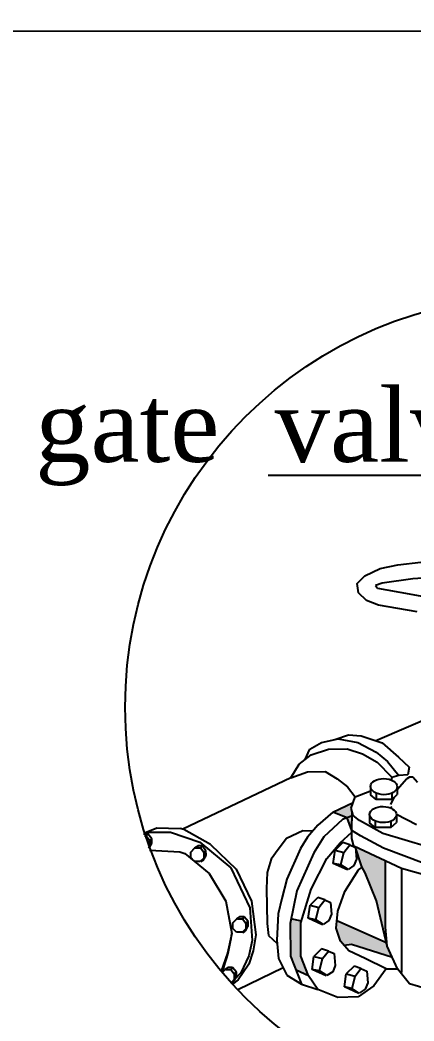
# Model space of a CAD drawing. Header units: inches. Extents: x 1824 to 2531, y 1185 to 2290.
# Drawn here: x 1986.57 to 2000.13, y 1650.86 to 1685.3 of the extents above; entities that cross this region are included whole.
import ezdxf

# ---------------------------------------------------------------- set-up
doc = ezdxf.new("R2010")
doc.units = ezdxf.units.IN
doc.header["$MEASUREMENT"] = 0
doc.layers.add('KHRRBA', color=6, linetype='Continuous')
doc.styles.add('ROMANTIC', font='times.ttf')

msp = doc.modelspace()

# ---------------------------------------------------------------- hatches: boundary and pattern name
at = {"lineweight": 25}
h = msp.add_hatch(color=256, dxfattribs=at)
h.paths.add_polyline_path([(1997.972, 1658.181), (1998.04, 1658.374), (1997.332, 1658.05), (1997.831, 1657.854), (1998.002, 1657.918), (1998.005, 1658.056)])
h.paths.add_polyline_path([(1998.002, 1657.918), (1997.831, 1657.854), (1997.992, 1657.418)])
for points in [[(1999.155, 1656.357), (1998.194, 1656.811), (1998.143, 1656.764), (1998.33, 1656.159), (1998.447, 1655.953), (1998.845, 1654.998), (1999.186, 1653.545), (1999.202, 1653.538), (1999.155, 1654.084)], [(1996.07, 1652.612), (1996.497, 1652.412), (1996.237, 1653.094), (1996.237, 1654.302), (1995.896, 1654.372), (1995.865, 1654.219), (1995.881, 1653.095)], [(1997.477, 1654.308), (1997.452, 1654.058), (1997.605, 1653.605), (1997.733, 1653.457), (1997.979, 1653.488), (1999.387, 1653.043), (1999.211, 1653.433), (1999.211, 1653.439), (1999.186, 1653.545)]]:
    msp.add_hatch(color=256, dxfattribs=at).paths.add_polyline_path(points)

# ---------------------------------------------------------------- linework, layer by layer
msp.add_line((2523.401, 1685.295), (1824.373, 1684.776))
for p, q in [((2005.761, 1669.624), (1995.111, 1669.624)), ((1999.574, 1666.548), (2000.364, 1666.641)), ((1998.438, 1666.178), (1998.968, 1666.426)), ((1998.968, 1666.426), (1999.574, 1666.548)), ((1998.174, 1665.91), (1998.438, 1666.178)), ((1998.216, 1665.588), (1998.174, 1665.91)), ((1999.031, 1665.919), (1998.809, 1665.845)), ((2000.088, 1666.067), (1999.031, 1665.919)), ((2001.631, 1666.183), (2000.088, 1666.067)), ((1998.495, 1665.328), (1998.216, 1665.588)), ((1998.809, 1665.845), (1998.873, 1665.75)), ((1998.873, 1665.75), (1999.961, 1665.56)), ((1999.961, 1665.56), (2001.06, 1665.349)), ((1998.913, 1665.163), (1998.495, 1665.328)), ((2000.236, 1664.94), (1998.913, 1665.163)), ((2000.85, 1661.367), (1998.874, 1660.521)), ((1996.546, 1660.208), (1996.953, 1660.446)), ((1996.953, 1660.446), (1997.519, 1660.57)), ((1997.404, 1660.545), (1997.877, 1660.706)), ((1997.519, 1660.57), (1998.199, 1660.442)), ((1997.877, 1660.706), (1998.313, 1660.676)), ((1998.199, 1660.442), (1998.825, 1660.114)), ((1998.313, 1660.676), (1999.031, 1660.428)), ((1998.874, 1660.521), (1998.824, 1660.499)), ((1999.031, 1660.428), (1999.592, 1659.933)), ((1996.384, 1659.857), (1996.546, 1660.208)), ((1996.587, 1660.02), (1997.194, 1660.21)), ((1997.194, 1660.21), (1997.829, 1660.22)), ((1997.829, 1660.22), (1998.355, 1660.054)), ((1998.355, 1660.054), (1998.861, 1659.761)), ((1998.825, 1660.114), (1999.222, 1659.787)), ((1995.891, 1659.223), (1996.18, 1659.694)), ((1996.18, 1659.694), (1996.587, 1660.02)), ((1998.861, 1659.761), (1999.358, 1659.259)), ((1999.222, 1659.787), (1999.608, 1659.309)), ((1999.592, 1659.933), (1999.964, 1659.593)), ((1995.891, 1659.223), (1996.47, 1659.431)), ((1996.47, 1659.431), (1997.072, 1659.439)), ((1997.072, 1659.439), (1997.488, 1659.196)), ((1999.964, 1659.593), (1999.922, 1659.334)), ((1995.891, 1659.223), (1992.177, 1657.458)), ((1997.488, 1659.196), (1997.843, 1658.922)), ((1999.364, 1659.239), (1999.35, 1659.152)), ((1999.358, 1659.259), (1999.358, 1659.259)), ((1999.608, 1659.309), (1999.364, 1659.239)), ((1999.89, 1659.188), (1999.556, 1658.812)), ((1999.922, 1659.334), (1999.608, 1659.309)), ((1999.977, 1659.25), (1999.89, 1659.188)), ((2000.095, 1659.244), (1999.977, 1659.25)), ((2000.248, 1659.071), (2000.095, 1659.244)), ((1997.843, 1658.922), (1998.107, 1658.567)), ((1998.107, 1658.567), (1998.608, 1658.772)), ((1998.634, 1658.93), (1998.634, 1658.637)), ((1998.828, 1658.7), (1998.828, 1658.48)), ((1999.364, 1658.698), (1999.364, 1658.48)), ((1999.553, 1658.918), (1999.553, 1658.652)), ((1997.332, 1658.05), (1998.04, 1658.374)), ((1997.972, 1658.181), (1998.107, 1658.567)), ((1998.828, 1658.48), (1998.634, 1658.637)), ((1999.364, 1658.48), (1998.828, 1658.48)), ((1999.436, 1658.545), (1999.327, 1658.305)), ((1999.364, 1658.48), (1999.553, 1658.652)), ((1997.332, 1658.05), (1996.816, 1657.6)), ((1997.831, 1657.854), (1997.332, 1658.05)), ((1998.037, 1657.931), (1997.972, 1658.181)), ((1997.992, 1657.418), (1998.005, 1658.056)), ((1999.373, 1658.165), (1999.34, 1658.244)), ((1997.668, 1657.794), (1997.028, 1657.198)), ((1998.037, 1657.931), (1997.668, 1657.794)), ((1997.992, 1657.418), (1997.831, 1657.854)), ((1998.259, 1657.764), (1998.037, 1657.931)), ((1999.053, 1657.317), (1998.259, 1657.764)), ((1998.605, 1657.968), (1998.605, 1657.675)), ((1998.799, 1657.517), (1998.605, 1657.675)), ((1998.799, 1657.737), (1998.799, 1657.517)), ((1999.336, 1657.736), (1999.336, 1657.517)), ((1999.336, 1657.517), (1999.524, 1657.689)), ((2000.218, 1657.615), (1999.524, 1657.969)), ((1999.524, 1657.956), (1999.524, 1657.689)), ((1990.822, 1657.297), (1990.835, 1657.305)), ((1990.973, 1657.297), (1990.822, 1657.297)), ((1990.833, 1657.312), (1990.909, 1657.355)), ((1990.909, 1657.355), (1991.285, 1657.502)), ((1990.909, 1657.355), (1991.756, 1657.354)), ((1990.915, 1657.228), (1990.973, 1657.297)), ((1991.103, 1657.133), (1990.973, 1657.297)), ((1991.285, 1657.502), (1992.081, 1657.482)), ((1991.756, 1657.354), (1992.763, 1657.018)), ((1992.215, 1657.449), (1992.081, 1657.482)), ((1993.127, 1656.936), (1992.215, 1657.449)), ((1996.301, 1657.4), (1995.742, 1657.142)), ((1996.643, 1657.393), (1996.301, 1657.4)), ((1996.816, 1657.6), (1996.47, 1657.185)), ((1996.583, 1657.36), (1996.608, 1657.351)), ((1997.586, 1656.995), (1997.993, 1657.354)), ((1998.295, 1657.226), (1997.992, 1657.418)), ((1997.996, 1657.141), (1997.992, 1657.418)), ((1999.336, 1657.517), (1998.799, 1657.517)), ((2000.598, 1656.856), (1999.053, 1657.317)), ((1990.861, 1657.228), (1990.915, 1657.228)), ((1990.915, 1657.228), (1991.029, 1657.077)), ((1991.088, 1656.941), (1990.977, 1656.888)), ((1991.011, 1656.808), (1991.11, 1656.979)), ((1991.029, 1657.077), (1991.103, 1657.133)), ((1991.029, 1657.077), (1991.029, 1656.881)), ((1991.037, 1656.885), (1991.11, 1656.979)), ((1991.11, 1656.979), (1991.103, 1657.133)), ((1992.763, 1657.018), (1993.825, 1656.125)), ((1995.742, 1657.142), (1995.456, 1656.756)), ((1996.47, 1657.185), (1996.228, 1656.793)), ((1997.028, 1657.198), (1996.679, 1656.65)), ((1997.135, 1656.454), (1997.586, 1656.995)), ((1997.68, 1656.999), (1997.414, 1656.734)), ((1997.918, 1656.92), (1997.68, 1656.999)), ((1998.055, 1656.877), (1997.996, 1657.141)), ((1999.076, 1656.81), (1998.295, 1657.226)), ((1991.029, 1656.881), (1990.993, 1656.844)), ((1991.007, 1656.805), (1991.011, 1656.808)), ((1991.032, 1656.737), (1991.042, 1656.74)), ((1991.042, 1656.74), (1992.067, 1656.681)), ((1992.067, 1656.681), (1992.246, 1656.627)), ((1992.246, 1656.627), (1993.079, 1655.941)), ((1992.448, 1656.673), (1992.59, 1656.819)), ((1992.448, 1656.482), (1992.448, 1656.673)), ((1992.586, 1656.815), (1992.702, 1656.892)), ((1992.604, 1656.815), (1992.781, 1656.815)), ((1992.839, 1656.884), (1992.689, 1656.884)), ((1992.781, 1656.815), (1992.839, 1656.884)), ((1992.781, 1656.815), (1992.896, 1656.664)), ((1992.969, 1656.72), (1992.839, 1656.884)), ((1992.896, 1656.664), (1992.969, 1656.72)), ((1992.896, 1656.664), (1992.896, 1656.468)), ((1992.977, 1656.566), (1992.969, 1656.72)), ((1993.127, 1656.936), (1994.007, 1656.087)), ((1995.456, 1656.756), (1995.212, 1656.427)), ((1996.228, 1656.793), (1995.756, 1655.743)), ((1996.679, 1656.65), (1996.096, 1655.342)), ((1997.353, 1656.285), (1997.414, 1656.734)), ((1997.414, 1656.734), (1997.714, 1656.658)), ((1997.612, 1656.235), (1997.714, 1656.658)), ((1997.714, 1656.658), (1997.918, 1656.92)), ((1997.918, 1656.92), (1998.12, 1656.832)), ((1999.695, 1656.102), (1998.055, 1656.877)), ((1998.12, 1656.832), (1998.152, 1656.425)), ((1998.33, 1656.159), (1998.122, 1656.832)), ((2000.48, 1656.279), (1999.076, 1656.81)), ((1992.576, 1656.345), (1992.448, 1656.482)), ((1992.777, 1656.345), (1992.576, 1656.345)), ((1992.896, 1656.468), (1992.777, 1656.345)), ((1992.792, 1656.343), (1992.878, 1656.395)), ((1992.878, 1656.395), (1992.977, 1656.566)), ((1992.904, 1656.472), (1992.977, 1656.566)), ((1995.212, 1656.427), (1995.083, 1655.968)), ((1996.588, 1655.4), (1997.135, 1656.454)), ((1997.844, 1656.064), (1997.353, 1656.285)), ((1997.612, 1656.235), (1997.353, 1656.285)), ((1998.152, 1656.425), (1998.064, 1656.206)), ((1999.155, 1654.084), (1999.155, 1656.357)), ((1993.079, 1655.941), (1993.651, 1654.982)), ((1993.825, 1656.125), (1994.478, 1654.758)), ((1994.007, 1656.087), (1994.538, 1654.979)), ((1995.083, 1655.968), (1995.054, 1655.425)), ((1997.86, 1656.075), (1997.612, 1656.235)), ((1997.755, 1655.316), (1998.222, 1656.062)), ((1998.064, 1656.206), (1997.86, 1656.075)), ((1998.222, 1656.062), (1998.33, 1656.144)), ((1998.447, 1655.953), (1998.33, 1656.159)), ((1998.845, 1654.998), (1998.447, 1655.953)), ((1999.695, 1656.102), (1999.695, 1652.526)), ((2001.259, 1655.664), (1999.695, 1656.102)), ((1995.756, 1655.743), (1995.588, 1655.07)), ((1995.054, 1655.425), (1995.083, 1654.22)), ((1996.096, 1655.342), (1995.865, 1654.219)), ((1996.237, 1654.239), (1996.588, 1655.4)), ((1997.51, 1654.641), (1997.755, 1655.316)), ((1993.651, 1654.982), (1993.86, 1653.873)), ((1994.538, 1654.979), (1994.688, 1653.826)), ((1995.588, 1655.07), (1995.453, 1654.548)), ((1996.82, 1655.109), (1996.554, 1654.844)), ((1997.058, 1655.03), (1996.82, 1655.109)), ((1996.854, 1654.768), (1997.058, 1655.03)), ((1997.058, 1655.03), (1997.26, 1654.943)), ((1997.26, 1654.943), (1997.291, 1654.535)), ((1999.211, 1653.439), (1998.845, 1654.998)), ((1994.478, 1654.758), (1994.56, 1653.631)), ((1995.453, 1654.548), (1995.414, 1653.639)), ((1996.493, 1654.395), (1996.554, 1654.844)), ((1996.554, 1654.844), (1996.854, 1654.768)), ((1996.751, 1654.345), (1996.854, 1654.768)), ((1997.291, 1654.535), (1997.204, 1654.316)), ((1997.452, 1654.058), (1997.51, 1654.641)), ((1993.9, 1654.24), (1994.041, 1654.385)), ((1993.9, 1654.048), (1993.9, 1654.24)), ((1994.037, 1654.381), (1994.153, 1654.458)), ((1994.055, 1654.381), (1994.233, 1654.381)), ((1994.29, 1654.45), (1994.14, 1654.45)), ((1994.233, 1654.381), (1994.29, 1654.45)), ((1994.233, 1654.381), (1994.347, 1654.231)), ((1994.421, 1654.286), (1994.29, 1654.45)), ((1994.347, 1654.231), (1994.421, 1654.286)), ((1994.347, 1654.231), (1994.347, 1654.035)), ((1994.428, 1654.132), (1994.421, 1654.286)), ((1995.083, 1654.22), (1995.119, 1653.804)), ((1995.865, 1654.219), (1995.881, 1653.095)), ((1996.255, 1654.299), (1995.896, 1654.372)), ((1996.237, 1653.094), (1996.237, 1654.239)), ((1996.751, 1654.345), (1996.493, 1654.395)), ((1996.984, 1654.175), (1996.493, 1654.395)), ((1997, 1654.185), (1996.751, 1654.345)), ((1997.204, 1654.316), (1997, 1654.185)), ((1999.202, 1653.538), (1997.477, 1654.308)), ((1993.86, 1653.873), (1993.714, 1653.191)), ((1994.027, 1653.912), (1993.9, 1654.048)), ((1994.228, 1653.912), (1994.027, 1653.912)), ((1994.347, 1654.035), (1994.228, 1653.912)), ((1994.243, 1653.909), (1994.329, 1653.961)), ((1994.329, 1653.961), (1994.428, 1654.132)), ((1994.355, 1654.038), (1994.428, 1654.132)), ((1997.605, 1653.605), (1997.452, 1654.058)), ((1999.211, 1653.433), (1999.155, 1654.084)), ((1994.56, 1653.631), (1994.448, 1653.101)), ((1994.688, 1653.826), (1994.599, 1653.279)), ((1995.119, 1653.804), (1995.424, 1653.53)), ((1995.414, 1653.639), (1995.472, 1653.007)), ((1997.89, 1653.274), (1997.605, 1653.605)), ((1993.714, 1653.191), (1993.492, 1652.576)), ((1993.714, 1653.191), (1993.714, 1653.191)), ((1994.599, 1653.279), (1994.443, 1652.813)), ((1996.949, 1653.348), (1996.683, 1653.083)), ((1997.187, 1653.269), (1996.949, 1653.348)), ((1996.983, 1653.007), (1997.187, 1653.269)), ((1997.187, 1653.269), (1997.389, 1653.182)), ((1997.389, 1653.182), (1997.42, 1652.774)), ((1997.979, 1653.488), (1997.733, 1653.457)), ((1998.447, 1653.007), (1997.89, 1653.274)), ((1999.387, 1653.043), (1997.979, 1653.488)), ((1999.562, 1652.652), (1999.211, 1653.433)), ((1994.443, 1652.813), (1994.077, 1652.28)), ((1994.448, 1653.101), (1994.168, 1652.514)), ((1995.472, 1653.007), (1995.75, 1652.442)), ((1995.881, 1653.095), (1996.258, 1652.129)), ((1996.497, 1652.412), (1996.237, 1653.094)), ((1996.622, 1652.634), (1996.683, 1653.083)), ((1996.683, 1653.083), (1996.983, 1653.007)), ((1996.88, 1652.584), (1996.983, 1653.007)), ((1999.17, 1652.659), (1998.447, 1653.007)), ((1993.531, 1652.53), (1993.639, 1652.642)), ((1993.635, 1652.637), (1993.751, 1652.715)), ((1993.653, 1652.637), (1993.831, 1652.637)), ((1993.889, 1652.706), (1993.738, 1652.706)), ((1993.831, 1652.637), (1993.889, 1652.706)), ((1993.831, 1652.637), (1993.945, 1652.487)), ((1994.019, 1652.543), (1993.889, 1652.706)), ((1993.945, 1652.487), (1994.019, 1652.543)), ((1993.945, 1652.487), (1993.945, 1652.291)), ((1994.168, 1652.514), (1993.96, 1652.303)), ((1994.026, 1652.389), (1994.019, 1652.543)), ((1995.628, 1652.689), (1994.064, 1651.934)), ((1996.497, 1652.412), (1996.07, 1652.612)), ((1996.88, 1652.584), (1996.622, 1652.634)), ((1997.113, 1652.414), (1996.622, 1652.634)), ((1997.129, 1652.424), (1996.88, 1652.584)), ((1997.333, 1652.555), (1997.129, 1652.424)), ((1997.42, 1652.774), (1997.333, 1652.555)), ((1997.74, 1652.033), (1997.801, 1652.482)), ((1998.067, 1652.747), (1997.801, 1652.482)), ((1997.801, 1652.482), (1998.101, 1652.406)), ((1998.305, 1652.668), (1998.067, 1652.747)), ((1998.101, 1652.406), (1998.305, 1652.668)), ((1998.305, 1652.668), (1998.507, 1652.58)), ((1998.507, 1652.58), (1998.539, 1652.172)), ((1999.17, 1652.659), (1998.749, 1652.066)), ((1999.17, 1652.659), (1999.562, 1652.652)), ((1999.972, 1652.138), (1999.562, 1652.652)), ((1993.945, 1652.291), (1993.837, 1652.179)), ((1993.847, 1652.169), (1993.927, 1652.217)), ((1994.077, 1652.28), (1993.882, 1652.13)), ((1993.927, 1652.217), (1994.026, 1652.389)), ((1993.953, 1652.294), (1994.026, 1652.389)), ((1995.75, 1652.442), (1996.258, 1652.129)), ((1996.258, 1652.129), (1996.819, 1651.943)), ((1996.819, 1651.943), (1996.497, 1652.412)), ((1997.999, 1651.983), (1998.101, 1652.406)), ((1998.539, 1652.172), (1998.451, 1651.954)), ((2000.592, 1651.957), (1999.972, 1652.138)), ((1997.512, 1651.671), (1996.819, 1651.943)), ((1998.231, 1651.812), (1997.74, 1652.033)), ((1997.999, 1651.983), (1997.74, 1652.033)), ((1998.247, 1651.823), (1997.999, 1651.983)), ((1998.749, 1652.066), (1998.205, 1651.695)), ((1998.451, 1651.954), (1998.247, 1651.823)), ((1998.205, 1651.695), (1997.512, 1651.671))]:
    msp.add_line(p, q, dxfattribs=at)
msp.add_circle((2004.325, 1661.656), 14.135, dxfattribs=at)
msp.add_arc((1988.166, 1654.614), 5.742, 338.8431, 352.5917, dxfattribs=at)
for centre in [(1999.093, 1658.924), (1999.065, 1657.962)]:
    msp.add_ellipse(centre, major_axis=(0.46, -0.006), ratio=0.603712, dxfattribs=at)

# ---------------------------------------------------------------- texts
at = {"layer": 'KHRRBA', "linetype": 'Continuous', "style": 'ROMANTIC'}
msp.add_text('gate  valve    ', height=2.52, dxfattribs=at).set_placement((1987.095, 1670.097))

doc.saveas('drawing.dxf')
